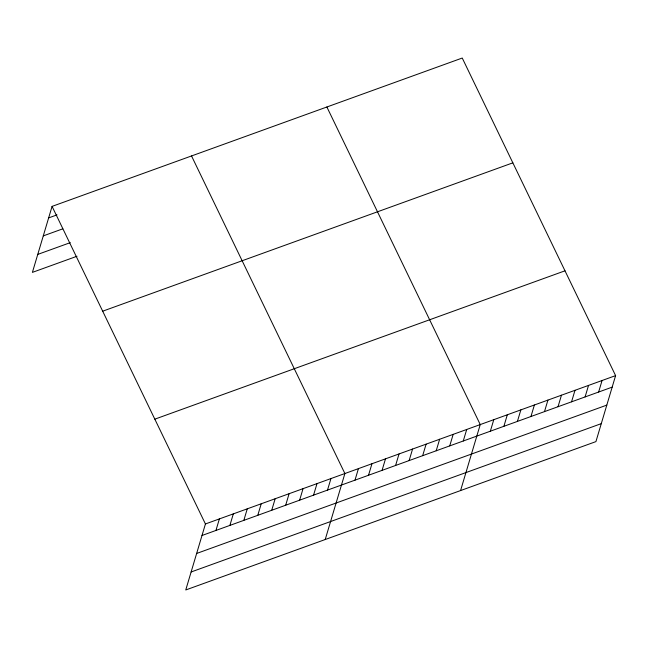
<?xml version="1.0" encoding="UTF-8"?>
<svg xmlns="http://www.w3.org/2000/svg" width="648" height="648" viewBox="0 0 648 648"><rect width="100%" height="100%" fill="white"/><g stroke="black" fill="none" stroke-linecap="round" stroke-linejoin="round"><path stroke-width="0.97" d="M52.075 206.388L205.432 523.965L185.757 589.964L595.925 441.612L615.6 375.621L462.243 58.037L52.075 206.388L32.4 272.379L77.023 256.244M215.946 530.445L219.38 518.927M229.886 525.398L233.321 513.88M243.834 520.36L247.269 508.834M257.783 515.314L261.217 503.796M271.723 510.268L275.157 498.749M285.671 505.229L289.105 493.703M299.619 500.183L303.053 488.657M313.559 495.137L317.002 483.619M327.507 490.091L330.942 478.572M325.215 539.525L344.89 473.526L191.533 155.949M354.991 480.152L358.425 468.634M368.526 475.259L371.96 463.741M382.061 470.367L385.495 458.841M395.596 465.466L399.03 453.948M409.131 460.574L412.565 449.048M422.666 455.674L426.101 444.155M436.201 450.781L439.636 439.263M449.736 445.889L453.171 434.363M463.271 440.988L466.706 429.47M460.574 490.568L480.241 424.57L326.884 106.993M490.342 431.195L493.784 419.677M503.885 426.303L507.319 414.785M517.42 421.411L520.854 409.884M530.955 416.51L534.389 404.992M544.49 411.618L547.925 400.1M558.025 406.725L561.46 395.199M571.56 401.825L574.995 390.307M585.095 396.932L588.53 385.406M598.63 392.032L602.065 380.514M48.641 217.906L57.008 214.885M43.278 235.888L62.807 228.825M37.762 254.405L70.3 242.636M102.684 311.194L512.851 162.842M154.823 419.167L564.991 270.815M205.432 523.965L615.6 375.621M201.998 535.491L612.166 387.139M196.636 553.465L606.803 405.113M191.12 571.981L601.287 423.638"/></g></svg>
